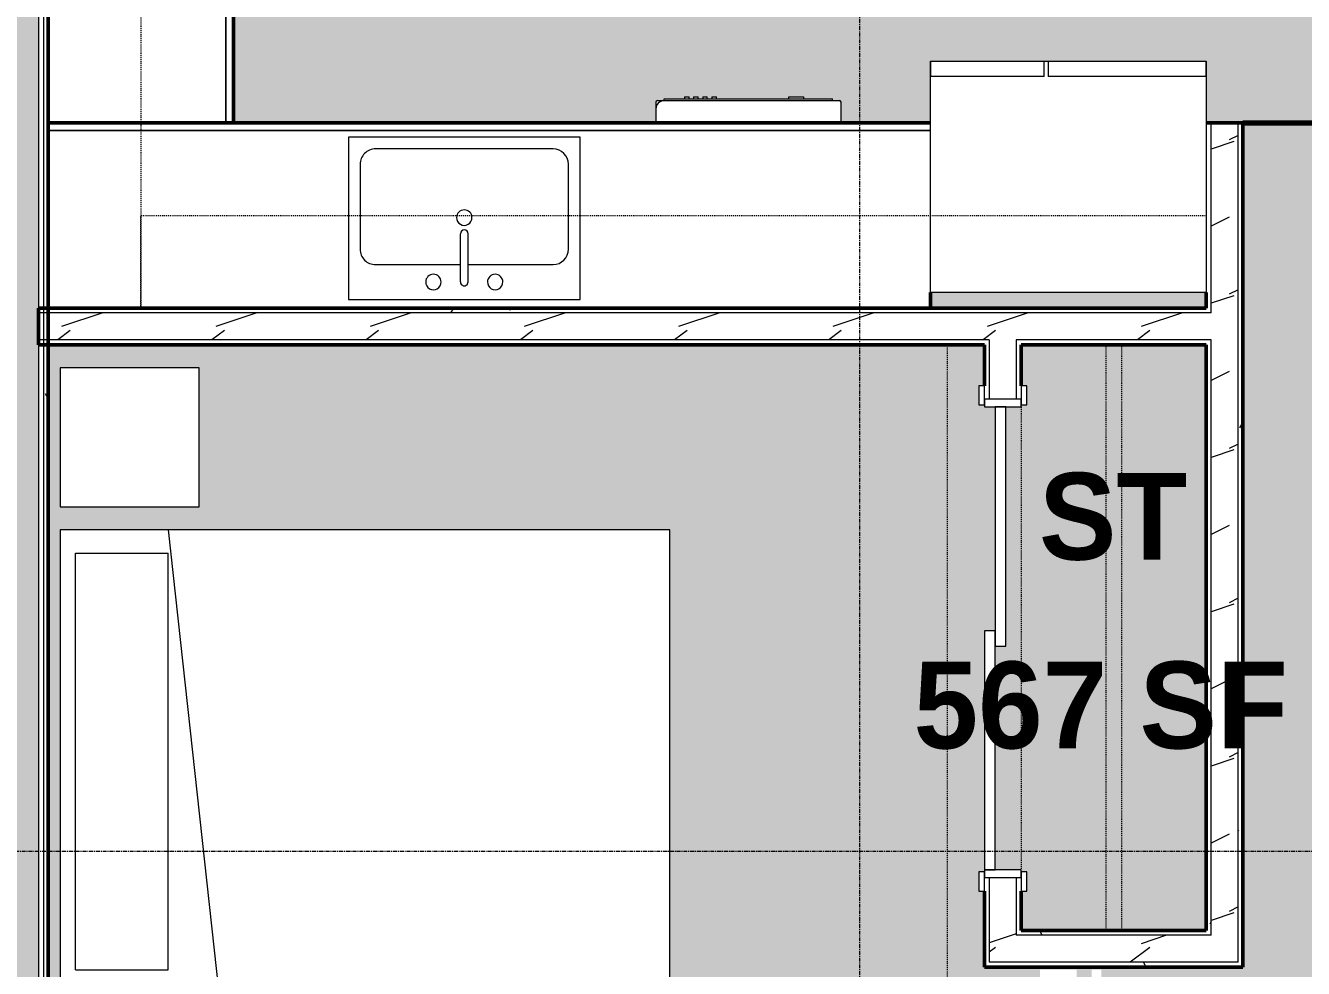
# Model space of a CAD drawing. Header units: inches. Extents: x -4294 to -464, y 9706 to 12475.
# Drawn here: x -2935.5 to -2769.8, y 11832 to 11954.2 of the extents above; entities that cross this region are included whole.
import ezdxf

# ---------------------------------------------------------------- set-up
doc = ezdxf.new("R2010")
doc.units = ezdxf.units.IN
doc.header["$MEASUREMENT"] = 0
doc.linetypes.add('Dash', pattern=[0.25, 0.125, -0.125])
doc.linetypes.add('Grid Line 1_2_', pattern=[0.875, 0.5, -0.125, 0.125, -0.125])
for name, color, linetype, lineweight in [('0-1', 7, 'Continuous', 5), ('0-3', 130, 'Continuous', 70), ('A-ANNO-DIMS', 211, 'Continuous', 9), ('A-ANNO-DIMS-120', 211, 'Continuous', 9), ('A-AREA-2', 130, 'Continuous', 70), ('A-AREA-IDEN', 2, 'Continuous', 9), ('A-AREA-PATT-5', 41, 'Continuous', 9), ('A-DOOR-1', 7, 'Continuous', 9), ('A-DOOR-2', 90, 'Continuous', 20), ('A-DOOR-FRAM-1', 90, 'Continuous', 20), ('A-WALL', 113, 'Continuous', 13), ('A-WALL-2', 250, 'Continuous', 50), ('A-WALL-3', 50, 'Continuous', 13), ('A-WALL-PATT-1', 7, 'Continuous', 9), ('A-WALL-PATT-2', 55, 'Continuous', 9), ('A-WALL-PATT-5', 111, 'Continuous', 9), ('I-FURN-2', 7, 'Continuous', 9), ('I-FURN-HDLN-1', 7, 'Dash', 9), ('I-WALL-1', 2, 'Continuous', 50), ('P-SANR-FIXT-1', 7, 'Continuous', 9), ('Q-CASE-1', 250, 'Continuous', 50), ('Q-CASE-2', 7, 'Continuous', 9), ('Q-CASE-HDLN-1', 7, 'Dash', 9), ('Q-SPCQ-1', 7, 'Continuous', 9), ('S-GRID-1', 1, 'Grid Line 1_2_', 9)]:
    doc.layers.add(name, color=color, linetype=linetype, lineweight=lineweight)
doc.styles.add('Century Gothic_B', font='GOTHICB.TTF', dxfattribs={"height": 11.25})
doc.dimstyles.new('OD__1__Tol__', dxfattribs={"dimscale": 12, "dimtxt": 11.746893, "dimasz": 1.25, "dimexe": 0.9375, "dimexo": 0.625, "dimgap": 0.15625, "dimtad": 1, "dimdec": 0, "dimzin": 3, "dimdsep": 46, "dimlunit": 4, "dimtxsty": 'Century Gothic_B', "dimblk1": 'OBLIQUE', "dimblk2": 'OBLIQUE', "dimsah": 1, "dimcen": 0.09, "dimdle": 0.9375, "dimazin": 0, "dimtfac": 1, "dimtdec": 4, "dimtix": 1, "dimtmove": 0, "dimatfit": 3, "dimfxl": 1, "dimtvp": 1, "dimtfill": 1, "dimfrac": 2, "dimtolj": 1, "dimtzin": 0, "dimarcsym": 2})
pattern_1 = [(216.87, (7.997, 19.992), (59.9755286, 39.9843071), [9.996, -89.964]), (206.565, (19.992, 13.994), (-19.991807, -19.992219), [22.352, -22.352]), (198.435, (19.992, 3.998), (-39.983821, -19.991955), [12.644, -50.576])]
pattern_2 = [(0, (0, 0), (38.4, 9.6), [1.584, -27.216, 1.584, -27.216, -153.6]), (0, (0, 0), (38.4, 9.6), [-57.6, 1.584, -56.016, 1.584, -27.216, -67.2]), (0, (0, 0), (38.4, 9.6), [-144, 1.584, -17.616, 1.584, -46.416]), (120, (14.4, 4.8), (-27.513844, 28.4553755), [1.584, -27.216, 1.584, -27.216, -153.6]), (120, (14.4, 4.8), (-27.513844, 28.4553755), [-57.6, 1.584, -56.016, 1.584, -27.216, -67.2]), (120, (14.4, 4.8), (-27.513844, 28.4553755), [-144, 1.584, -17.616, 1.584, -46.416]), (240, (19.2, 24), (-10.886156, -38.0553755), [1.584, -27.216, 1.584, -27.216, -153.6]), (240, (19.2, 24), (-10.886156, -38.0553755), [-57.6, 1.584, -56.016, 1.584, -27.216, -67.2]), (240, (19.2, 24), (-10.886156, -38.0553755), [-144, 1.584, -17.616, 1.584, -46.416])]

# ---------------------------------------------------------------- blocks, each defined once
blk = doc.blocks.new('FOLDING_SLIDING CLOSET - 60_ x 80_-1372877-FLOOR PLAN - 1ST FLOOR')
at = {"layer": 'A-DOOR-1'}
for p, q in [((-30.25, 3), (-32.75, 3)), ((-32.75, 3), (-32.75, 2.25)), ((-32.75, 2.25), (-30.25, 2.25)), ((-30.25, 2.25), (-30.25, 3)), ((32.75, 3), (30.25, 3)), ((30.25, 3), (30.25, 2.25)), ((30.25, 2.25), (32.75, 2.25)), ((32.75, 2.25), (32.75, 3)), ((-30.25, -2.5), (-32.75, -2.5)), ((-32.75, -2.5), (-32.75, -3.25)), ((-32.75, -3.25), (-30.25, -3.25)), ((-30.25, -3.25), (-30.25, -2.5)), ((32.75, -2.5), (30.25, -2.5)), ((30.25, -2.5), (30.25, -3.25)), ((30.25, -3.25), (32.75, -3.25)), ((32.75, -3.25), (32.75, -2.5))]:
    blk.add_line(p, q, dxfattribs=at)
at = {"layer": 'A-DOOR-2'}
for p, q in [((1, 2.25), (-30, 2.25)), ((-30, 2.25), (-30, 0.87)), ((1, 0.87), (1, 2.25)), ((-30, 0.87), (1, 0.87)), ((30, 0.87), (-1, 0.87)), ((-1, 0.87), (-1, -0.5)), ((30, -0.5), (30, 0.87)), ((-1, -0.5), (30, -0.5))]:
    blk.add_line(p, q, dxfattribs=at)
at = {"layer": 'A-DOOR-FRAM-1'}
for p, q in [((-30, 2.25), (-31, 2.25)), ((-31, 2.25), (-31, -2.5)), ((-30, -2.5), (-30, 2.25)), ((30, 2.25), (30, -2.5)), ((31, 2.25), (30, 2.25)), ((31, -2.5), (31, 2.25)), ((-31, -2.5), (-30, -2.5)), ((30, -2.5), (31, -2.5))]:
    blk.add_line(p, q, dxfattribs=at)
blk = doc.blocks.new('Refrigerator_-_Side-by-Side_6047 - 36_ X 30_-1372843-FLOOR PLAN - 1ST FLOOR')
at = {"layer": 'Q-SPCQ-1'}
for p, q in [((-17.88, 15.58), (17.87, 15.58)), ((-17.88, -14.42), (-17.88, 15.58)), ((-17.88, 15.58), (-3.13, 15.58)), ((-17.88, 15.58), (-17.88, 13.58)), ((-3.13, 13.58), (-3.13, 15.58)), ((-2.63, 15.58), (17.87, 15.58)), ((-2.63, 15.58), (-2.63, 13.58)), ((17.87, 15.58), (17.87, -14.42)), ((17.87, 13.58), (17.87, 15.58)), ((-3.13, 13.58), (-17.88, 13.58)), ((17.87, 13.58), (-2.63, 13.58)), ((17.87, -14.42), (-17.88, -14.42))]:
    blk.add_line(p, q, dxfattribs=at)
blk = doc.blocks.new('OD_CW_Base Cabinet - OD_CW_Base Cabinet-1952585-FLOOR PLAN - 1ST FLOOR')
at = {"layer": 'Q-CASE-1'}
for p, q in [((0.74, 24), (0.74, 22)), ((0.74, 0), (115.08, 0))]:
    blk.add_line(p, q, dxfattribs=at)
at = {"layer": 'Q-CASE-2'}
for p, q in [((0.74, 22), (0.74, 24)), ((0.74, 1), (115.08, 1)), ((115.08, 1), (0.74, 1)), ((115.08, 0), (0.74, 0))]:
    blk.add_line(p, q, dxfattribs=at)
blk = doc.blocks.new('Sink Kitchen-Single - 30_ x 21_-366345-FLOOR PLAN - 1ST FLOOR')
at = {"layer": 'P-SANR-FIXT-1'}
for p, q in [((15.62, 10.59), (-14.38, 10.59)), ((-14.38, 10.59), (-14.38, -10.41)), ((15.62, -10.41), (15.62, 10.59)), ((0.12, 8.34), (0.12, 2.09)), ((1.12, 8.34), (1.12, 2.09)), ((0.12, 6.09), (-10.88, 6.09)), ((12.12, 6.09), (1.12, 6.09)), ((-12.88, 4.09), (-12.88, -6.91)), ((14.12, -6.91), (14.12, 4.09)), ((-10.88, -8.91), (12.12, -8.91)), ((-14.38, -10.41), (15.62, -10.41))]:
    blk.add_line(p, q, dxfattribs=at)
for centre, radius, start, end in [((-3.38, 8.34), 1, 360, 180), ((-3.38, 8.34), 1, 180, 0), ((0.62, 8.34), 0.5, 360, 180), ((4.62, 8.34), 1, 360, 180), ((4.62, 8.34), 1, 180, 360), ((-10.88, 4.09), 2, 90, 180), ((12.12, 4.09), 2, 360, 90), ((0.62, 2.09), 0.5, 180, 0), ((0.62, 0), 1, 360, 180), ((0.62, 0), 1, 180, 0), ((-10.88, -6.91), 2, 180, 270), ((12.12, -6.91), 2, 270, 0)]:
    blk.add_arc(centre, radius, start, end, dxfattribs=at)
blk = doc.blocks.new('Dishwasher_15404 - 34_ counter-V5-FLOOR PLAN - 1ST FLOOR')
at = {"layer": 'Q-SPCQ-1'}
for p, q in [((25.8, 24), (24, 24)), ((26.68, 24), (25.8, 24)), ((26.87, 22.93), (26.87, 23.8)), ((26.87, 0.2), (26.87, 22.93)), ((26.87, 22.91), (27.12, 22.91)), ((27.12, 22.91), (27.12, 1.09)), ((27.37, 20.28), (27.12, 20.28)), ((27.37, 20.28), (27.37, 19.69)), ((27.12, 19.69), (27.37, 19.69)), ((27.37, 19.1), (27.12, 19.1)), ((27.12, 18.51), (27.37, 18.51)), ((27.37, 19.1), (27.37, 18.51)), ((27.37, 17.92), (27.12, 17.92)), ((27.12, 17.33), (27.37, 17.33)), ((27.37, 16.74), (27.12, 16.74)), ((27.37, 17.92), (27.37, 17.33)), ((27.37, 16.74), (27.37, 16.15)), ((27.12, 16.15), (27.37, 16.15)), ((27.37, 6.79), (27.12, 6.79)), ((27.37, 6.76), (27.37, 5.81)), ((27.37, 5.81), (27.37, 4.86)), ((27.12, 4.82), (27.37, 4.82)), ((26.87, 1.09), (27.12, 1.09)), ((24, 0), (26.68, 0))]:
    blk.add_line(p, q, dxfattribs=at)
for centre, radius, start, end in [((25.8, 22.93), 1.07, 360, 90), ((26.68, 23.8), 0.197, 0, 90), ((26.68, 0.2), 0.197, 270, 360), ((26.68, 0.2), 0.197, 270, 360)]:
    blk.add_arc(centre, radius, start, end, dxfattribs=at)
blk = doc.blocks.new('OD_CW_Base Cabinet - OD_CW_Base Cabinet-1939949-FLOOR PLAN - 1ST FLOOR')
at = {"layer": 'Q-CASE-1'}
for p, q in [((0.74, 24), (0.74, 0)), ((0.74, 0), (17.97, 0)), ((41.97, 0), (102.5, 0))]:
    blk.add_line(p, q, dxfattribs=at)
at = {"layer": 'Q-CASE-2'}
for p, q in [((0.74, 1), (0.74, 24)), ((0.74, 0), (0.74, 1)), ((0.74, 1), (17.97, 1)), ((17.97, 1), (0.74, 1)), ((17.97, 0), (0.74, 0)), ((41.97, 1), (102.5, 1)), ((102.5, 1), (41.97, 1)), ((102.5, 0), (41.97, 0))]:
    blk.add_line(p, q, dxfattribs=at)
blk = doc.blocks.new('OD_CW_Upper Cabinet - OD_CW_Upper Cabinet-1892228-FLOOR PLAN - 1ST FLOOR')
at = {"layer": 'Q-CASE-HDLN-1'}
for p, q in [((0.74, -24), (0.74, -12)), ((0.74, -12), (126.5, -12)), ((126.5, -12), (126.5, -24)), ((126.5, -24), (0.74, -24))]:
    blk.add_line(p, q, dxfattribs=at)
blk = doc.blocks.new('OD_CW_Upper Cabinet - OD_CW_Upper Cabinet-1952556-FLOOR PLAN - 1ST FLOOR')
at = {"layer": 'Q-CASE-HDLN-1'}
for p, q in [((0.74, -24), (0.74, -12)), ((0.74, -12), (138.83, -12)), ((138.83, -12), (138.83, -24)), ((138.83, -24), (0.74, -24))]:
    blk.add_line(p, q, dxfattribs=at)
blk = doc.blocks.new('OD_CW_Closet - OD_CW_Closet-1868668-FLOOR PLAN - 1ST FLOOR')
at = {"layer": 'Q-CASE-HDLN-1'}
for p, q in [((76.64, 24), (0.74, 24)), ((0.74, 24), (0.74, 0)), ((76.64, 0), (76.64, 24)), ((0.74, 13), (76.64, 13)), ((0.74, 11), (76.64, 11)), ((0.74, 0), (6.05, 0)), ((8.8, 0), (68.8, 0)), ((71.55, 0), (76.64, 0))]:
    blk.add_line(p, q, dxfattribs=at)
blk = doc.blocks.new('Bed-Standard - Queen 60_ x 79_-V59-FLOOR PLAN - 1ST FLOOR')
at = {"layer": 'I-FURN-2'}
for p, q in [((40.69, 37.7), (-19.31, 37.7)), ((-19.31, 37.7), (-19.31, -41.3)), ((40.69, -41.3), (40.69, 37.7)), ((-16.31, 35.7), (-16.31, 23.7)), ((-16.31, 35.7), (37.69, 35.7)), ((37.69, 35.7), (37.69, 23.7)), ((40.69, 23.7), (-19.31, 17.13)), ((-16.31, 23.7), (37.69, 23.7)), ((-19.31, -41.3), (40.69, -41.3))]:
    blk.add_line(p, q, dxfattribs=at)
at = {"layer": 'I-FURN-HDLN-1'}
for p, q in [((-55.31, -45.32), (-55.31, -77.3)), ((-55.31, -77.3), (64.69, -77.3))]:
    blk.add_line(p, q, dxfattribs=at)
blk = doc.blocks.new('Table-Night Stand - 18_ x 18_ x 24_-1352623-FLOOR PLAN - 1ST FLOOR')
at = {"layer": 'I-FURN-2'}
for p, q in [((18.15, 18), (0.15, 18)), ((0.15, 18), (0.15, 0)), ((18.15, 0), (18.15, 18)), ((0.15, 0), (18.15, 0))]:
    blk.add_line(p, q, dxfattribs=at)
blk = doc.blocks.new('CTR - 1st Phase - Unit Layouts_rvt-1-FLOOR PLAN - 1ST FLOOR')
at = {"layer": 'A-WALL-PATT-1'}
h = blk.add_hatch(dxfattribs=at)
h.set_pattern_fill('FP_3', color=256, style=0, pattern_type=2)
h.set_pattern_definition(pattern_2)
h.paths.add_polyline_path([(-2782.43, 11836.33), (-2781.81, 11836.33), (-2781.81, 11913.49), (-2782.43, 11913.49), (-2782.43, 11836.78)], flags=0)
h.paths.add_polyline_path([(-2781.81, 11916.99), (-2781.81, 11941.61), (-2782.43, 11941.61), (-2782.43, 11916.99)], flags=0)
h = blk.add_hatch(dxfattribs=at)
h.set_pattern_fill('FP_3', color=256, style=0, pattern_type=2)
h.set_pattern_definition(pattern_2)
h.paths.add_polyline_path([(-2777.68, 11832.21), (-2777.68, 11941.61), (-2778.31, 11941.61), (-2778.31, 11832.21)], flags=0)
h = blk.add_hatch(dxfattribs=at)
h.set_pattern_fill('FP_3', color=256, style=0, pattern_type=2)
h.set_pattern_definition(pattern_2)
h.paths.add_polyline_path([(-2898.48, 11916.99), (-2782.43, 11916.99), (-2782.43, 11917.61), (-2932.52, 11917.61), (-2932.52, 11916.99), (-2930.97, 11916.99)], flags=0)
h = blk.add_hatch(dxfattribs=at)
h.set_pattern_fill('FP_3', color=256, style=0, pattern_type=2)
h.set_pattern_definition(pattern_2)
h.paths.add_polyline_path([(-2785.67, 11836.33), (-2782.43, 11836.33), (-2782.43, 11836.96), (-2806.43, 11836.96), (-2806.43, 11836.33), (-2788.23, 11836.33)], flags=0)
h = blk.add_hatch(dxfattribs=at)
h.set_pattern_fill('FP_3', color=256, style=0, pattern_type=2)
h.set_pattern_definition(pattern_2)
h.paths.add_polyline_path([(-2810.52, 11832.21), (-2778.31, 11832.21), (-2778.31, 11832.83), (-2810.56, 11832.83), (-2810.56, 11832.21)], flags=0)
at = {"layer": 'A-WALL-PATT-2'}
h = blk.add_hatch(dxfattribs=at)
h.set_pattern_fill('FP_7', color=256, style=0, pattern_type=2)
h.set_pattern_definition(pattern_1)
h.paths.add_polyline_path([(-2778.31, 11832.83), (-2778.31, 11941.61), (-2781.81, 11941.61), (-2781.78, 11832.83)], flags=0)
h = blk.add_hatch(dxfattribs=at)
h.set_pattern_fill('FP_7', color=256, style=0, pattern_type=2)
h.set_pattern_definition(pattern_1)
h.paths.add_polyline_path([(-2781.81, 11913.49), (-2781.81, 11916.99), (-2933.77, 11916.99), (-2933.77, 11913.49), (-2782.31, 11913.49)], flags=0)
h = blk.add_hatch(dxfattribs=at)
h.set_pattern_fill('FP_7', color=256, style=0, pattern_type=2)
h.set_pattern_definition(pattern_1)
h.paths.add_polyline_path([(-2810.56, 11832.83), (-2807.06, 11832.83), (-2807.06, 11843.8), (-2810.56, 11843.8), (-2810.56, 11832.93)], flags=0)
h.paths.add_polyline_path([(-2808.43, 11905.8), (-2807.06, 11905.8), (-2807.06, 11913.49), (-2810.56, 11913.49), (-2810.56, 11905.8), (-2809.81, 11905.8)], flags=0)
h = blk.add_hatch(dxfattribs=at)
h.set_pattern_fill('FP_7', color=256, style=0, pattern_type=2)
h.set_pattern_definition(pattern_1)
h.paths.add_polyline_path([(-2807.06, 11832.83), (-2781.81, 11832.83), (-2781.81, 11836.33), (-2807.06, 11836.33), (-2807.06, 11832.85)], flags=0)
at = {"layer": 'A-AREA-2'}
blk.add_line((-2777.68, 11941.61), (-2704.7, 11941.61), dxfattribs=at)
at = {"layer": 'A-WALL-2'}
for p, q in [((-2777.68, 11941.61), (-2782.43, 11941.61)), ((-2777.68, 11832.21), (-2777.68, 11941.61)), ((-2782.43, 11919.61), (-2782.43, 11917.61)), ((-2782.43, 11917.61), (-2933.77, 11917.61)), ((-2933.77, 11917.61), (-2933.77, 11912.86)), ((-2933.77, 11912.86), (-2811.18, 11912.86)), ((-2811.18, 11912.86), (-2811.18, 11907.55)), ((-2806.43, 11907.55), (-2806.43, 11912.86)), ((-2806.43, 11912.86), (-2782.43, 11912.86)), ((-2782.43, 11912.86), (-2782.43, 11836.96)), ((-2811.18, 11842.05), (-2811.18, 11832.21)), ((-2806.43, 11836.96), (-2806.43, 11842.05)), ((-2782.43, 11836.96), (-2806.43, 11836.96)), ((-2811.18, 11832.21), (-2810.56, 11832.21)), ((-2810.56, 11832.21), (-2806.43, 11832.21)), ((-2806.43, 11832.21), (-2782.43, 11832.21)), ((-2782.43, 11832.21), (-2778.31, 11832.21)), ((-2778.31, 11832.21), (-2777.68, 11832.21))]:
    blk.add_line(p, q, dxfattribs=at)
at = {"layer": 'A-WALL-3'}
for p, q in [((-2781.81, 11916.99), (-2781.81, 11941.61)), ((-2778.31, 11832.83), (-2778.31, 11941.61)), ((-2782.43, 11916.99), (-2933.77, 11916.99)), ((-2781.81, 11916.99), (-2782.43, 11916.99)), ((-2810.56, 11913.49), (-2933.77, 11913.49)), ((-2810.56, 11913.49), (-2810.56, 11912.86)), ((-2807.06, 11913.49), (-2807.06, 11912.86)), ((-2782.43, 11913.49), (-2807.06, 11913.49)), ((-2781.81, 11913.49), (-2782.43, 11913.49)), ((-2781.81, 11836.33), (-2781.81, 11913.49)), ((-2810.56, 11912.86), (-2810.56, 11905.8)), ((-2807.06, 11912.86), (-2807.06, 11905.8)), ((-2810.56, 11843.8), (-2810.56, 11832.83)), ((-2807.06, 11843.8), (-2807.06, 11836.33)), ((-2806.43, 11836.33), (-2807.06, 11836.33)), ((-2782.43, 11836.33), (-2806.43, 11836.33)), ((-2781.81, 11836.33), (-2782.43, 11836.33)), ((-2807.06, 11832.83), (-2810.56, 11832.83)), ((-2806.43, 11832.83), (-2807.06, 11832.83)), ((-2782.43, 11832.83), (-2806.43, 11832.83)), ((-2781.81, 11832.83), (-2782.43, 11832.83)), ((-2778.31, 11832.83), (-2781.81, 11832.83))]:
    blk.add_line(p, q, dxfattribs=at)
at = {"layer": '0-3'}
for name, p, rotation in [('OD_CW_Base Cabinet - OD_CW_Base Cabinet-1939949-FLOOR PLAN - 1ST FLOOR', (-2908.52, 11940.88), 89.99999999998984), ('OD_CW_Upper Cabinet - OD_CW_Upper Cabinet-1892228-FLOOR PLAN - 1ST FLOOR', (-2908.52, 12044.11), 269.9999999999951), ('Dishwasher_15404 - 34_ counter-V5-FLOOR PLAN - 1ST FLOOR', (-2829.77, 11917.61), 89.99999999999059), ('OD_CW_Base Cabinet - OD_CW_Base Cabinet-1952585-FLOOR PLAN - 1ST FLOOR', (-2817.45, 11941.61), 180), ('Sink Kitchen-Single - 30_ x 21_-366345-FLOOR PLAN - 1ST FLOOR', (-2877.98, 11929.33), 180), ('Bed-Standard - Queen 60_ x 79_-V59-FLOOR PLAN - 1ST FLOOR', (-2893.27, 11848.18), 89.99999999998715), ('OD_CW_Closet - OD_CW_Closet-1868668-FLOOR PLAN - 1ST FLOOR', (-2806.43, 11913.6), 269.9999999999927), ('Table-Night Stand - 18_ x 18_ x 24_-1352623-FLOOR PLAN - 1ST FLOOR', (-2912.97, 11891.72), 89.9999999999827), ('FOLDING_SLIDING CLOSET - 60_ x 80_-1372877-FLOOR PLAN - 1ST FLOOR', (-2808.93, 11874.8), 90.00000000000344)]:
    blk.add_blockref(name, p, dxfattribs=dict(at, rotation=rotation))
for name, p in [('Refrigerator_-_Side-by-Side_6047 - 36_ X 30_-1372843-FLOOR PLAN - 1ST FLOOR', (-2800.31, 11934.04)), ('OD_CW_Upper Cabinet - OD_CW_Upper Cabinet-1952556-FLOOR PLAN - 1ST FLOOR', (-2921.26, 11941.61))]:
    blk.add_blockref(name, p, dxfattribs=at)
blk = doc.blocks.new('CTR - 1st Phase - Shell_rvt-1-FLOOR PLAN - 1ST FLOOR')
at = {"layer": 'S-GRID-1'}
for p, q in [((-2827.32, 9836.18), (-2827.32, 12413.74)), ((-464.45, 11847.19), (-4232.19, 11847.19))]:
    blk.add_line(p, q, dxfattribs=at)
blk = doc.blocks.new('DIMBLOCK30-FLOOR PLAN - 1ST FLOOR')
at = {"layer": 'A-ANNO-DIMS-120'}
for p, q in [((-3736.8, 11777.18), (-3736.8, 12097.44)), ((-2525.91, 12086.19), (-3748.05, 12086.19)), ((-3736.8, 12086.19), (-2525.91, 12086.19)), ((-3739.91, 11777.18), (-3725.55, 11777.18)), ((-3736.8, 11777.18), (-3739.91, 11777.18))]:
    blk.add_line(p, q, dxfattribs=at)
at = {"layer": 'A-ANNO-DIMS-120', "lineweight": 50}
for p, q in [((-3736.8, 12086.19), (-3744.3, 12093.69)), ((-3736.8, 12086.19), (-3729.3, 12078.69)), ((-3736.8, 11777.18), (-3744.3, 11784.68)), ((-3736.8, 11777.18), (-3729.3, 11769.68))]:
    blk.add_line(p, q, dxfattribs=at)
at = {"layer": 'A-ANNO-DIMS-120', "color": 0, "insert": (-3753.09, 11906.32), "char_height": 11.25, "width": 60.8601, "attachment_point": 1, "rotation": 90, "line_spacing_factor": 0.984502, "style": 'Century Gothic_B', "bg_fill": 3, "box_fill_scale": 1.25, "bg_fill_color": 256, "bg_fill_true_color": 13158600, "bg_fill_transparency": 0}
blk.add_mtext('25\' - 9"', dxfattribs=at)
blk = doc.blocks.new('_Oblique')
at = {"color": 0, "linetype": 'ByBlock', "lineweight": -2}
blk.add_line((-0.5, -0.5), (0.5, 0.5), dxfattribs=at)

msp = doc.modelspace()

# ---------------------------------------------------------------- hatches: boundary and pattern name
at = {"layer": 'A-AREA-PATT-5'}
h = msp.add_hatch(color=256, dxfattribs=at)
h.paths.add_polyline_path([(-2757.32374, 11718.9894), (-2757.32374, 11719.0519), (-2756.69874, 11719.0519), (-2756.69874, 11720.9894), (-2754.69874, 11720.9894), (-2754.69874, 11721.9894), (-2733.44874, 11721.9894), (-2733.44874, 11727.3019), (-2734.19874, 11727.3019), (-2734.19874, 11729.8019), (-2733.44874, 11729.8019), (-2733.44874, 11761.0519), (-2732.07374, 11761.0519), (-2732.07374, 11790.0519), (-2733.44874, 11790.0519), (-2733.44874, 11790.3019), (-2734.19874, 11790.3019), (-2734.19874, 11792.8019), (-2733.44874, 11792.8019), (-2733.44874, 11801.7394), (-2704.69874, 11801.7394), (-2704.69874, 11969.29966), (-2720.82374, 11969.29966), (-2720.82374, 11987.29966), (-2716.82374, 11987.29966), (-2716.82374, 12023.29966), (-2720.82374, 12023.29966), (-2720.82374, 12041.29966), (-2704.69874, 12041.29966), (-2704.69874, 12047.7894), (-2709.55196, 12047.7894), (-2709.55196, 12052.5394), (-2704.69874, 12052.5394), (-2704.69874, 12080.0644), (-2740.84952, 12080.0644), (-2740.84952, 12052.5394), (-2739.55196, 12052.5394), (-2739.55196, 12047.7894), (-2736.82374, 12047.7894), (-2736.82374, 11987.7894), (-2766.82374, 11987.7894), (-2766.82374, 12047.7894), (-2745.59952, 12047.7894), (-2745.59952, 12080.0644), (-2901.02233, 12080.0644), (-2901.02233, 12078.7519), (-2905.77233, 12078.7519), (-2905.77233, 12080.0644), (-2932.52374, 12080.0644), (-2932.52374, 12048.1269), (-2905.77233, 12048.1269), (-2905.77233, 12048.7519), (-2901.02233, 12048.7519), (-2901.02233, 12043.3769), (-2908.52374, 12043.3769), (-2908.52374, 11941.6144), (-2853.76848, 11941.65601), (-2853.74642, 11944.3458), (-2853.71083, 11944.43174), (-2853.57163, 11944.4894), (-2852.67555, 11944.51048), (-2852.67555, 11944.7394), (-2850.05238, 11944.7394), (-2850.05238, 11944.9894), (-2849.46182, 11944.9894), (-2849.46182, 11944.7394), (-2848.87127, 11944.7394), (-2848.87127, 11944.9894), (-2848.28072, 11944.9894), (-2848.28072, 11944.7394), (-2847.69017, 11944.7394), (-2847.69017, 11944.9894), (-2847.09962, 11944.9894), (-2847.09962, 11944.7394), (-2846.50907, 11944.7394), (-2846.50907, 11944.9894), (-2845.91852, 11944.9894), (-2845.91852, 11944.7394), (-2836.52749, 11944.7394), (-2836.52749, 11944.9894), (-2834.62606, 11944.9894), (-2834.62606, 11944.7394), (-2830.86143, 11944.7394), (-2830.86143, 11944.4894), (-2829.96533, 11944.4894), (-2829.76848, 11944.29255), (-2829.76848, 11941.6144), (-2818.18483, 11941.6144), (-2818.18483, 11949.6144), (-2782.43483, 11949.6144), (-2782.43483, 11941.6144), (-2777.68483, 11941.6144), (-2777.68483, 11832.20981), (-2811.18483, 11832.20981), (-2811.18483, 11842.0519), (-2811.93483, 11842.0519), (-2811.93483, 11844.5519), (-2811.18483, 11844.5519), (-2811.18483, 11875.8019), (-2809.80983, 11875.8019), (-2809.80983, 11904.8019), (-2811.18483, 11904.8019), (-2811.18483, 11905.0519), (-2811.93483, 11905.0519), (-2811.93483, 11907.5519), (-2811.18483, 11907.5519), (-2811.18483, 11912.8644), (-2932.52374, 11912.8644), (-2932.52374, 11792.8644), (-2847.94593, 11792.8644), (-2847.94593, 11791.9894), (-2883.94593, 11791.9894), (-2883.94593, 11788.9894), (-2847.94593, 11788.9894), (-2847.94593, 11788.1144), (-2932.52374, 11788.1144), (-2932.52374, 11721.9894), (-2900.53925, 11721.9894), (-2900.53925, 11724.6144), (-2895.78925, 11724.6144), (-2895.78925, 11721.9894), (-2889.76547, 11721.9894), (-2889.76547, 11729.71562), (-2889.6385, 11730.68003), (-2889.26625, 11731.57873), (-2888.67408, 11732.35045), (-2887.90236, 11732.94262), (-2887.00367, 11733.31487), (-2885.96294, 11733.44184), (-2884.65091, 11733.44184), (-2884.99863, 11736.46562), (-2886.19038, 11737.46562), (-2886.75715, 11738.46562), (-2887.11494, 11739.97514), (-2887.2123, 11740.58609), (-2887.28925, 11741.46562), (-2887.11494, 11743.45801), (-2886.38683, 11745.98812), (-2885.84906, 11747.46562), (-2884.91644, 11749.46562), (-2883.52901, 11751.46562), (-2882.52901, 11752.46562), (-2881.66299, 11752.96562), (-2880.28925, 11753.46562), (-2879.28925, 11753.46562), (-2877.91551, 11752.96562), (-2877.00569, 11752.42183), (-2876.04948, 11751.46562), (-2874.57987, 11749.28937), (-2873.72944, 11747.46562), (-2873.0015, 11745.46562), (-2872.46356, 11743.45801), (-2872.28925, 11741.46562), (-2872.46356, 11739.97514), (-2872.5534, 11739.46562), (-2872.82135, 11738.46562), (-2873.38812, 11737.46562), (-2874.57987, 11736.46562), (-2874.92759, 11733.44184), (-2873.53925, 11733.44184), (-2872.57483, 11733.31487), (-2871.67614, 11732.94262), (-2870.90441, 11732.35045), (-2870.31225, 11731.57873), (-2869.93057, 11730.60846), (-2869.81303, 11729.71562), (-2869.81303, 11721.9894), (-2861.78925, 11721.9894), (-2861.78925, 11745.9894), (-2803.99733, 11745.9894), (-2803.99733, 11788.1144), (-2813.94593, 11788.1144), (-2813.94593, 11792.8644), (-2799.24733, 11792.8644), (-2799.24733, 11753.3644), (-2797.29941, 11753.3644), (-2797.29941, 11754.96861), (-2797.54941, 11754.96861), (-2797.54941, 11790.96861), (-2797.29941, 11790.96861), (-2797.29941, 11829.3644), (-2799.24733, 11829.3644), (-2799.24733, 11828.8644), (-2803.99733, 11828.8644), (-2803.99733, 11831.8644), (-2799.24733, 11831.8644), (-2799.24733, 11830.8644), (-2797.29941, 11830.8644), (-2797.27811, 11831.8644), (-2796.04941, 11831.8644), (-2796.04941, 11830.8644), (-2795.77624, 11830.8644), (-2795.77624, 11829.3644), (-2796.04941, 11829.3644), (-2796.04941, 11790.96861), (-2795.79941, 11790.96861), (-2795.79941, 11788.63042), (-2795.62233, 11788.63042), (-2795.62233, 11788.35018), (-2795.54941, 11788.29656), (-2795.54941, 11787.97518), (-2795.29941, 11788.02333), (-2795.29941, 11790.22571), (-2795.04941, 11790.17095), (-2795.04941, 11787.23334), (-2795.29941, 11787.28351), (-2795.29941, 11787.62162), (-2795.54941, 11787.62132), (-2795.54941, 11787.24662), (-2795.62233, 11787.24662), (-2795.62233, 11787.13042), (-2795.79941, 11787.13042), (-2795.79941, 11758.8068), (-2795.62233, 11758.8068), (-2795.62233, 11757.3068), (-2795.79941, 11757.3068), (-2795.79941, 11754.96861), (-2796.04941, 11754.96861), (-2796.04941, 11753.3644), (-2795.77624, 11753.3644), (-2795.79941, 11751.8644), (-2796.04941, 11751.8644), (-2796.0707, 11750.8644), (-2797.29941, 11750.8644), (-2797.29941, 11751.8644), (-2799.24733, 11751.8644), (-2799.24733, 11721.9894), (-2794.69874, 11721.9894), (-2794.69874, 11720.9894), (-2792.69874, 11720.9894), (-2792.69874, 11719.0519), (-2792.07374, 11719.0519), (-2792.07374, 11718.9894), (-2788.2258, 11718.9894)], flags=0)
h.paths.add_polyline_path([(-2792.69874, 11720.9894), (-2792.69874, 11756.9894), (-2790.94874, 11756.9894), (-2790.94874, 11720.9894), (-2791.68234, 11720.9894)], flags=0)
h.paths.add_polyline_path([(-2708.12304, 11721.9894), (-2704.69874, 11721.9894), (-2704.69874, 11796.9894), (-2728.69874, 11796.9894), (-2728.69874, 11792.8019), (-2727.94874, 11792.8019), (-2727.94874, 11790.3019), (-2728.69874, 11790.3019), (-2728.69874, 11790.0519), (-2730.69874, 11790.0519), (-2730.69874, 11759.0519), (-2732.07374, 11759.0519), (-2732.07374, 11730.0519), (-2728.69874, 11730.0519), (-2728.69874, 11729.8019), (-2727.94874, 11729.8019), (-2727.94874, 11727.3019), (-2728.69874, 11727.3019), (-2728.69874, 11721.9894), (-2709.85637, 11721.9894)], flags=0)
h.paths.add_polyline_path([(-2895.78925, 11744.6144), (-2900.53925, 11744.6144), (-2900.53925, 11747.3644), (-2932.49733, 11747.3644), (-2932.49733, 11752.1144), (-2895.78925, 11752.1144), (-2895.78925, 11745.46562)], flags=0)
h.paths.add_polyline_path([(-2930.97445, 11807.93256), (-2930.97445, 11825.93256), (-2912.97445, 11825.93256), (-2912.97445, 11807.93256)], flags=0)
h.paths.add_polyline_path([(-2912.97445, 11828.8644), (-2930.97445, 11828.8644), (-2930.97445, 11888.8644), (-2851.97445, 11888.8644), (-2851.97445, 11828.8644), (-2898.48361, 11828.8644)], flags=0)
h.paths.add_polyline_path([(-2802.00803, 11836.95981), (-2782.43483, 11836.95981), (-2782.43483, 11912.8644), (-2806.43483, 11912.8644), (-2806.43483, 11907.5519), (-2805.68483, 11907.5519), (-2805.68483, 11905.0519), (-2806.43483, 11905.0519), (-2806.43483, 11904.8019), (-2808.43483, 11904.8019), (-2808.43483, 11873.8019), (-2809.80983, 11873.8019), (-2809.80983, 11844.8019), (-2806.43483, 11844.8019), (-2806.43483, 11844.5519), (-2805.68483, 11844.5519), (-2805.68483, 11842.0519), (-2806.43483, 11842.0519), (-2806.43483, 11836.95981)], flags=0)
h.paths.add_polyline_path([(-2930.97445, 11891.8644), (-2930.97445, 11909.8644), (-2912.97445, 11909.8644), (-2912.97445, 11891.8644)], flags=0)
h.paths.add_polyline_path([(-2818.18483, 11917.6144), (-2782.43483, 11917.6144), (-2782.43483, 11919.6144), (-2818.18483, 11919.6144)], flags=0)
h.paths.add_polyline_path([(-2809.96769, 11985.15673), (-2817.46769, 11985.15673), (-2817.46769, 12069.15673), (-2782.46769, 12069.15673), (-2782.46769, 12063.15673), (-2781.46769, 12063.15673), (-2781.46769, 11991.15673), (-2782.46769, 11991.15673), (-2782.46769, 11985.15673), (-2808.80983, 11985.15673)], flags=0)
h.paths.add_polyline_path([(-2924.43483, 12051.7519), (-2930.93483, 12051.7519), (-2930.93483, 12076.7519), (-2904.93483, 12076.7519), (-2904.93483, 12051.7519), (-2909.52374, 12051.7519)], flags=0)
h.paths.add_polyline_path([(-2712.44212, 12053.9394), (-2712.53918, 12053.9394), (-2712.53918, 12054.4394), (-2728.81048, 12054.4394), (-2728.83545, 12053.9394), (-2729.29344, 12053.9394), (-2729.29344, 12054.4394), (-2738.80196, 12054.4394), (-2738.80196, 12079.6894), (-2710.80196, 12079.6894), (-2710.80196, 12054.4394), (-2711.81474, 12054.4394), (-2711.8522, 12053.9394), (-2712.36446, 12053.9394)], flags=0)
at = {"layer": 'A-WALL-PATT-5'}
h = msp.add_hatch(dxfattribs=at)
h.set_pattern_fill('FP_38', color=256, style=0, pattern_type=2)
h.set_pattern_definition([(161.57, (0.6, 0.6), (-4.80033747, -0.00041462), [0, -34.152, 3.792, 0]), (18.43, (-0.6, 0.6), (-4.80033747, 0.00041462), [0, -34.152, 3.792, 0]), (108.43, (0.6, 0.6), (2.39913218, -12.00105099), [11.382, -26.562]), (71.57, (-0.6, 0.6), (2.39913218, 12.00105099), [11.382, -26.562])])
h.paths.add_polyline_path([(-2933.77374, 11720.7394), (-2933.77374, 12080.6894), (-2937.27374, 12080.6894), (-2937.27374, 11720.7394)], flags=0)
h = msp.add_hatch(dxfattribs=at)
h.set_pattern_fill('FP_3', color=256, style=0, pattern_type=2)
h.set_pattern_definition(pattern_2)
h.paths.add_polyline_path([(-2933.14874, 11721.3644), (-2933.14874, 11913.4894), (-2933.77374, 11913.4894), (-2933.77374, 11721.3644)], flags=0)
h.paths.add_polyline_path([(-2933.77374, 11916.9894), (-2933.14874, 11916.9894), (-2933.14874, 12080.6894), (-2933.77374, 12080.6894), (-2933.77374, 11922.70917)], flags=0)
h = msp.add_hatch(dxfattribs=at)
h.set_pattern_fill('FP_3', color=256, style=0, pattern_type=2)
h.set_pattern_definition(pattern_2)
h.paths.add_polyline_path([(-2932.52374, 11721.9894), (-2932.52374, 11913.4894), (-2933.14874, 11913.4894), (-2933.14874, 11721.9894)], flags=0)
h.paths.add_polyline_path([(-2932.52374, 11916.9894), (-2932.52374, 12080.6894), (-2933.14874, 12080.6894), (-2933.14874, 11916.9894)], flags=0)

# ---------------------------------------------------------------- linework, layer by layer
at = {"layer": 'A-WALL'}
for p, q in [((-2933.77374, 12080.6894), (-2933.77374, 11720.7394)), ((-2933.14874, 12080.6894), (-2933.14874, 11721.3644))]:
    msp.add_line(p, q, dxfattribs=at)
at = {"layer": 'I-WALL-1'}
msp.add_line((-2932.52374, 11721.9894), (-2932.52374, 12080.6894), dxfattribs=at)

# ---------------------------------------------------------------- block references
at = {"layer": '0-1'}
for name in ['CTR - 1st Phase - Shell_rvt-1-FLOOR PLAN - 1ST FLOOR', 'CTR - 1st Phase - Unit Layouts_rvt-1-FLOOR PLAN - 1ST FLOOR']:
    msp.add_blockref(name, (0, 0), dxfattribs=at)

# ---------------------------------------------------------------- next in the draw order: dimensions: what is measured, and where the dimension line sits
at = {"layer": 'A-ANNO-DIMS'}
dim = msp.add_linear_dim(base=(-3736.79949, 12086.1894), p1=(-3747.40609, 11777.1769), p2=(-2518.41124, 12086.1894), angle=90, dimstyle='OD__1__Tol__', override={"dimpost": '<>', "dimfxl": 1267.247833}, dxfattribs=at)
dim.commit()
dim.dimension.update_dxf_attribs({"geometry": 'DIMBLOCK30-FLOOR PLAN - 1ST FLOOR', "text_midpoint": (-3744.58246, 11931.68315)})

# ---------------------------------------------------------------- next in the draw order: texts
at = {"layer": 'A-AREA-IDEN', "char_height": 11.25, "attachment_point": 1, "style": 'Century Gothic_B'}
for s, insert, width in [('ST', (-2804.11232, 11896.25817), 18.18), ('567 SF', (-2820.36429, 11871.80055), 57.57)]:
    msp.add_mtext(s, dxfattribs=dict(at, insert=insert, width=width))

doc.saveas('drawing.dxf')
